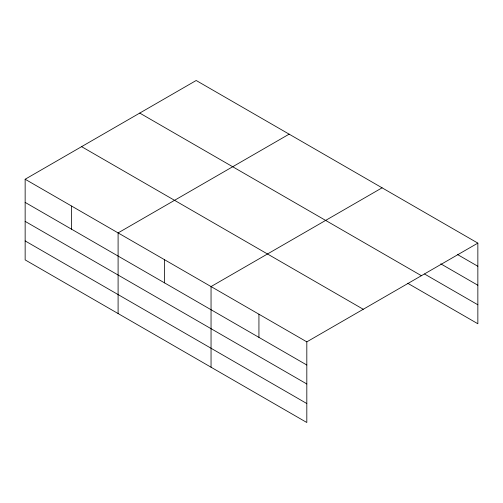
<?xml version="1.0" encoding="UTF-8"?>
<svg xmlns="http://www.w3.org/2000/svg" width="503" height="503" viewBox="0 0 503 503"><rect width="100%" height="100%" fill="white"/><g stroke="black" fill="none" stroke-linecap="round" stroke-linejoin="round"><path stroke-width="0.75" d="M25.15 179.244L306.817 341.858L306.817 422.507L25.15 259.888L25.15 179.244L196.183 80.493L477.85 243.112L477.85 323.756L407.713 283.264M289.137 134.156L118.098 232.908L118.098 313.551M382.085 187.82L211.046 286.572L211.046 367.215M306.817 341.858L477.85 243.112M457.617 254.593L477.85 266.276M440.76 263.83L477.85 285.245M424.57 274.028L477.85 304.787M139.746 113.081L421.407 275.701M81.593 146.656L363.254 309.27M25.15 202.401L306.817 365.021M25.15 221.37L306.817 383.99M25.15 240.918L306.817 403.532M258.932 314.212L258.932 337.375M164.575 259.737L164.575 282.9M71.627 206.073L71.627 229.236"/></g></svg>
